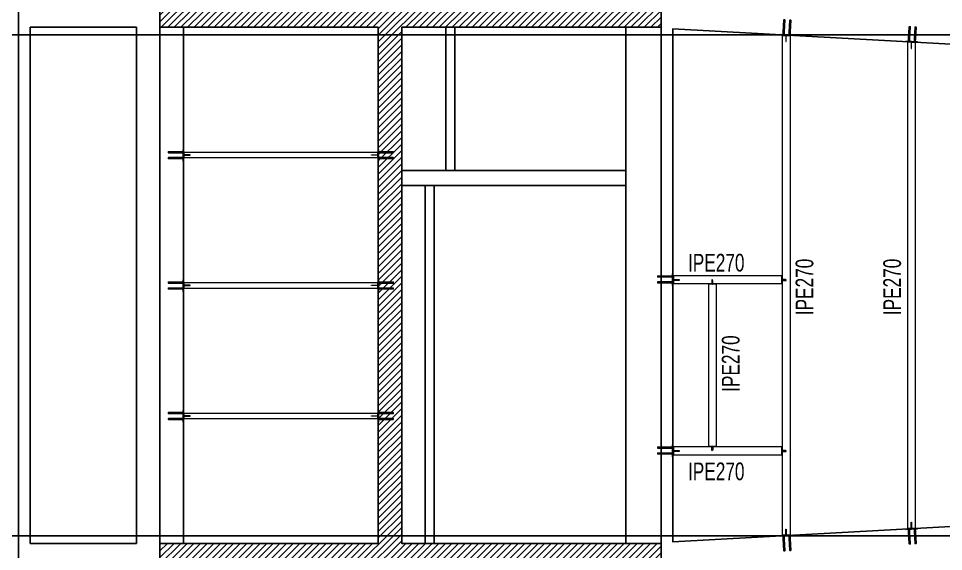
# Model space of a CAD drawing. Header units: millimetres. Extents: x -6598 to 74598, y -11659 to 33736.
# Drawn here: x 6100 to 21791, y 8234 to 17280 of the extents above; entities that cross this region are included whole.
import ezdxf

# ---------------------------------------------------------------- set-up
doc = ezdxf.new("R2010")
doc.units = ezdxf.units.MM
for name, color, linetype, lineweight in [('E_TEXTO', 3, 'Continuous', 9), ('E_VIGAS-1', 31, 'Continuous', 25), ('HCB-VIGAS', 4, 'Continuous', 15), ('HCB_VIGAS', 4, 'Continuous', 15)]:
    doc.layers.add(name, color=color, linetype=linetype, lineweight=lineweight)
for name, color, linetype in [('HCB-ACH_PANT', 253, 'Continuous'), ('HCB-EJES', 1, 'Continuous'), ('HCB-PLATINAS', 5, 'Continuous'), ('HCB_PANTALLAS', 6, 'Continuous')]:
    doc.layers.add(name, color=color, linetype=linetype)
doc.styles.add('Arial Narrow_1', font='', dxfattribs={"width": 0.85, "height": 0.3})
doc.styles.get('Arial Narrow_1').set_extended_font_data('Arial Narrow')

msp = doc.modelspace()

# ---------------------------------------------------------------- hatches: boundary and pattern name
at = {"layer": 'HCB-ACH_PANT'}
h = msp.add_hatch(dxfattribs=at)
h.set_pattern_fill('ANSI31', color=256, scale=25)
h.set_pattern_definition([(45, (-21179.4, -55448.73), (-56.1266, 56.1266), [])])
h.paths.add_polyline_path([(8500.2, 8370.2), (8500.2, 7870.2), (17000.2, 7870.2), (17000.2, 8370.2), (12600.2, 8370.2), (12600.2, 17130.2), (17000.2, 17130.2), (17000.2, 17630.2), (8500.2, 17630.2), (8500.2, 17130.2), (12200.2, 17130.2), (12200.2, 8370.2)])

# ---------------------------------------------------------------- linework, layer by layer
at = {"layer": 'E_VIGAS-1', "color": 30, "true_color": 0xf26722}
for p, q in [((16400.3, 8370.2), (16400.3, 17130.1)), ((12600.2, 14697.8), (16400.2, 14697.9)), ((16400.2, 14447.9), (12600.2, 14447.8))]:
    msp.add_line(p, q, dxfattribs=at)
msp.add_lwpolyline([(61910.1, 26585.6), (6100.1, 26585.6), (6100.1, -1095.8), (61910.1, -1095.9)], close=True, dxfattribs=at)
for points in [[(8100, 8370.1), (6300.1, 8370.1), (6300.1, 17132.5), (8100, 17132.5), (8100, 8370.1)], [(8900.1, 8370.1), (8900, 17127.7), (8900, 17130.1)], [(13500.2, 17127.8), (13500.2, 14697.8), (13350.2, 14697.8), (13350.2, 17127.8)], [(25200.1, 8839), (25200.1, 16663.3), (17200.3, 17106.1), (17200.3, 8397.1), (25200.1, 8839)], [(13000.2, 8367.8), (13000.1, 14447.8), (13150.1, 14447.8), (13150.2, 8367.8)]]:
    msp.add_lwpolyline(points, dxfattribs=at)
at = {"layer": 'HCB-EJES'}
for p, q in [((8500.1, -5780.2), (8500.1, 31280.5)), ((17000.1, -5780.2), (17000.1, 31280.5)), ((-5098.2, 17000), (73098.4, 17000)), ((-5098.2, 8500), (73098.4, 8500))]:
    msp.add_line(p, q, dxfattribs=at)
at = {"layer": 'HCB-PLATINAS', "color": 5}
for points in [[(19076.1, 17009.8), (19079.6, 17008.1), (19083.3, 17009.4), (19085.4, 17010.2), (19088, 17015.7), (19090.1, 17053.1), (19101.4, 17257.3), (19085.4, 17258.2), (19074.1, 17054), (19072, 17016.6), (19074.1, 17010.8)], [(19175.9, 17004.3), (19179.4, 17002.6), (19183.1, 17003.9), (19185.2, 17004.6), (19187.9, 17010.2), (19189.9, 17047.6), (19201.2, 17251.8), (19185.3, 17252.7), (19174, 17048.5), (19171.9, 17011), (19173.9, 17005.3)], [(21201.1, 16892.2), (21204.6, 16890.5), (21208.3, 16891.8), (21210.4, 16892.5), (21213, 16898.1), (21215.1, 16935.5), (21226.4, 17139.7), (21210.4, 17140.6), (21199.1, 16936.4), (21197, 16898.9), (21199.1, 16893.2)], [(21300.9, 16886.7), (21304.4, 16885), (21308.1, 16886.3), (21310.2, 16887), (21312.9, 16892.5), (21314.9, 16930), (21326.2, 17134.2), (21310.3, 17135), (21299, 16930.9), (21296.9, 16893.4), (21298.9, 16887.6)], [(8892.6, 15007.1), (8894.1, 15010.7), (8892.6, 15014.4), (8891.7, 15016.4), (8886.1, 15018.7), (8848.6, 15018.7), (8644.1, 15018.7), (8644.1, 15002.7), (8848.6, 15002.7), (8886.1, 15002.7), (8891.7, 15005.1)], [(8892.6, 14907.1), (8894.1, 14910.7), (8892.6, 14914.4), (8891.7, 14916.4), (8886.1, 14918.7), (8848.6, 14918.7), (8644.1, 14918.7), (8644.1, 14902.7), (8848.6, 14902.7), (8886.1, 14902.7), (8891.7, 14905.1)], [(12207.5, 15007.1), (12206, 15010.7), (12207.5, 15014.4), (12208.4, 15016.4), (12214, 15018.7), (12251.5, 15018.7), (12456, 15018.7), (12456, 15002.7), (12251.5, 15002.7), (12214, 15002.7), (12208.4, 15005.1)], [(12207.5, 14907.1), (12206, 14910.7), (12207.5, 14914.4), (12208.4, 14916.4), (12214, 14918.7), (12251.5, 14918.7), (12456, 14918.7), (12456, 14902.7), (12251.5, 14902.7), (12214, 14902.7), (12208.4, 14905.1)], [(17192.8, 12898), (17194.3, 12901.6), (17192.8, 12905.2), (17191.9, 12907.2), (17186.3, 12909.6), (17148.8, 12909.6), (16944.3, 12909.6), (16944.3, 12893.6), (17148.8, 12893.6), (17186.3, 12893.6), (17191.9, 12895.9)], [(8892.6, 12793.7), (8894.1, 12797.3), (8892.6, 12801), (8891.7, 12803), (8886.1, 12805.3), (8848.6, 12805.3), (8644.1, 12805.3), (8644.1, 12789.3), (8848.6, 12789.3), (8886.1, 12789.3), (8891.7, 12791.7)], [(12207.5, 12793.7), (12206, 12797.3), (12207.5, 12801), (12208.3, 12803), (12214, 12805.3), (12251.5, 12805.3), (12456, 12805.3), (12456, 12789.3), (12251.5, 12789.3), (12214, 12789.3), (12208.3, 12791.7)], [(17192.8, 12798), (17194.3, 12801.6), (17192.8, 12805.2), (17191.9, 12807.2), (17186.3, 12809.6), (17148.8, 12809.6), (16944.3, 12809.6), (16944.3, 12793.6), (17148.8, 12793.6), (17186.3, 12793.6), (17191.9, 12795.9)], [(8892.6, 12693.7), (8894.1, 12697.3), (8892.6, 12701), (8891.7, 12703), (8886.1, 12705.3), (8848.6, 12705.3), (8644.1, 12705.3), (8644.1, 12689.3), (8848.6, 12689.3), (8886.1, 12689.3), (8891.7, 12691.7)], [(12207.5, 12693.7), (12206, 12697.3), (12207.5, 12701), (12208.3, 12703), (12214, 12705.3), (12251.5, 12705.3), (12456, 12705.3), (12456, 12689.3), (12251.5, 12689.3), (12214, 12689.3), (12208.3, 12691.7)], [(8892.6, 10578.7), (8894.1, 10582.3), (8892.6, 10586), (8891.7, 10588), (8886.1, 10590.3), (8848.6, 10590.3), (8644.1, 10590.3), (8644.1, 10574.3), (8848.6, 10574.3), (8886.1, 10574.3), (8891.7, 10576.7)], [(12207.5, 10578.7), (12206, 10582.3), (12207.5, 10586), (12208.3, 10588), (12214, 10590.3), (12251.5, 10590.3), (12456, 10590.3), (12456, 10574.3), (12251.5, 10574.3), (12214, 10574.3), (12208.3, 10576.7)], [(8892.6, 10478.7), (8894.1, 10482.3), (8892.6, 10486), (8891.7, 10488), (8886.1, 10490.3), (8848.6, 10490.3), (8644.1, 10490.3), (8644.1, 10474.3), (8848.6, 10474.3), (8886.1, 10474.3), (8891.7, 10476.7)], [(12207.5, 10478.7), (12206, 10482.3), (12207.5, 10486), (12208.3, 10488), (12214, 10490.3), (12251.5, 10490.3), (12456, 10490.3), (12456, 10474.3), (12251.5, 10474.3), (12214, 10474.3), (12208.3, 10476.7)], [(17192.8, 9993.8), (17194.3, 9997.4), (17192.8, 10001.1), (17191.9, 10003.1), (17186.3, 10005.4), (17148.8, 10005.4), (16944.3, 10005.4), (16944.3, 9989.4), (17148.8, 9989.4), (17186.3, 9989.4), (17191.9, 9991.8)], [(17192.8, 9893.8), (17194.3, 9897.4), (17192.8, 9901.1), (17191.9, 9903.1), (17186.3, 9905.4), (17148.8, 9905.4), (16944.3, 9905.4), (16944.3, 9889.4), (17148.8, 9889.4), (17186.3, 9889.4), (17191.9, 9891.8)], [(19076.1, 8493.2), (19079.6, 8494.9), (19083.3, 8493.6), (19085.4, 8492.9), (19088, 8487.4), (19090.1, 8449.9), (19101.5, 8245.7), (19085.5, 8244.8), (19074.2, 8449), (19072.1, 8486.5), (19074.1, 8492.3)], [(19175.9, 8498.8), (19179.5, 8500.5), (19183.2, 8499.2), (19185.2, 8498.4), (19187.9, 8492.9), (19190, 8455.5), (19201.4, 8251.3), (19185.4, 8250.4), (19174, 8454.6), (19171.9, 8492), (19173.9, 8497.8)], [(21201.1, 8610.6), (21204.6, 8612.3), (21208.3, 8611), (21210.4, 8610.3), (21213, 8604.7), (21215.1, 8567.3), (21226.5, 8363.1), (21210.5, 8362.2), (21199.1, 8566.4), (21197.1, 8603.9), (21199.1, 8609.6)], [(21300.9, 8616.1), (21304.4, 8617.8), (21308.1, 8616.5), (21310.2, 8615.8), (21312.9, 8610.3), (21315, 8572.9), (21326.3, 8368.7), (21310.4, 8367.8), (21299, 8572), (21296.9, 8609.4), (21298.9, 8615.2)]]:
    msp.add_lwpolyline(points, close=True, dxfattribs=at)
at = {"layer": 'HCB-PLATINAS', "color": 4}
for points in [[(19025.6, 17011.1), (19225.3, 17000.1), (19224.9, 16994.1), (19025.2, 17005.1)], [(21150.6, 16893.5), (21350.3, 16882.4), (21349.9, 16876.5), (21150.2, 16887.5)], [(8894.1, 14856.6), (8894.1, 15056.6), (8900.1, 15056.6), (8900.1, 14856.6)], [(12206, 14856.6), (12206, 15056.6), (12200, 15056.6), (12200, 14856.6)], [(17194.3, 12747.5), (17194.3, 12947.5), (17200.3, 12947.5), (17200.3, 12747.5)], [(8894.1, 12643.2), (8894.1, 12843.2), (8900.1, 12843.2), (8900.1, 12643.2)], [(12206, 12643.2), (12206, 12843.2), (12200, 12843.2), (12200, 12643.2)], [(8894.1, 10428.2), (8894.1, 10628.2), (8900.1, 10628.2), (8900.1, 10428.2)], [(12206, 10428.2), (12206, 10628.2), (12200, 10628.2), (12200, 10428.2)], [(17194.3, 9843.3), (17194.3, 10043.3), (17200.3, 10043.3), (17200.3, 9843.3)], [(19025.6, 8491.9), (19225.3, 8503), (19225, 8509), (19025.3, 8497.9)], [(21150.6, 8609.3), (21350.3, 8620.4), (21349.9, 8626.4), (21150.2, 8615.3)]]:
    msp.add_lwpolyline(points, close=True, dxfattribs=at)
at = {"layer": 'HCB-VIGAS'}
for points in [[(19057.5, 16993.4), (19192.5, 16985.9), (19192.5, 8517.2), (19057.5, 8509.8)], [(19115.8, 17000.1), (19115.8, 16889.6), (19121.8, 16889.6), (19121.8, 16999.8)], [(21182.5, 8627.1), (21317.5, 8634.6), (21317.5, 16868.3), (21182.5, 16875.8)], [(21240.8, 16882.5), (21240.8, 16772), (21246.8, 16772), (21246.8, 16882.2)], [(17210.3, 12780.2), (19047.6, 12780.2), (19047.6, 12915.2), (17210.3, 12915.2)], [(17200.3, 12844.4), (17200.3, 12838.4), (17310.3, 12838.4), (17310.3, 12844.4)], [(17807.7, 10021), (17942.7, 10021), (17942.7, 12770.1), (17807.7, 12770.1)], [(17872.1, 12844.4), (17862.1, 12844.4), (17862.1, 12780.2), (17872.1, 12780.2)], [(17872.1, 12770.1), (17878.3, 12770.1), (17878.3, 12834.4), (17872.1, 12834.4)], [(19047.6, 12850.8), (19047.6, 12844.6), (19111.8, 12844.6), (19111.8, 12850.8)], [(19121.7, 12834.6), (19121.7, 12844.6), (19057.5, 12844.6), (19057.5, 12834.6)], [(17200.3, 9940.2), (17200.3, 9934.2), (17310.3, 9934.2), (17310.3, 9940.2)], [(17210.2, 9876), (19047.5, 9876.1), (19047.5, 10011.1), (17210.2, 10011)], [(17872.1, 9946.8), (17862.1, 9946.8), (17862.1, 10011), (17872.1, 10011)], [(17872.1, 10021), (17878.3, 10021), (17878.3, 9956.7), (17872.1, 9956.7)], [(19047.5, 9946.7), (19047.5, 9940.5), (19111.7, 9940.5), (19111.7, 9946.7)], [(19121.7, 9930.5), (19121.7, 9940.5), (19057.5, 9940.5), (19057.5, 9930.5)], [(21241, 8620.3), (21240.9, 8730.8), (21246.9, 8730.8), (21246.9, 8620.7)], [(19116, 8502.9), (19116, 8613.5), (19122, 8613.5), (19122, 8503.3)]]:
    msp.add_lwpolyline(points, close=True, dxfattribs=at)
for points in [[(19057.6, 8509.7), (19192.6, 8517.2)], [(19057.6, 8499.7), (19057.6, 8500)], [(19057.6, 8499.7), (19057.6, 8499.7)], [(21182.6, 8617.1), (21182.6, 8617.1)]]:
    msp.add_lwpolyline(points, dxfattribs=at)
at = {"layer": 'HCB_PANTALLAS'}
msp.add_lwpolyline([(8500.2, 8370.2), (8500.2, 7870.2), (17000.2, 7870.2), (17000.2, 8370.2), (12600.2, 8370.2), (12600.2, 17130.2), (17000.2, 17130.2), (17000.2, 17630.2), (8500.2, 17630.2), (8500.2, 17130.2), (12200.2, 17130.2), (12200.2, 8370.2)], close=True, dxfattribs=at)
at = {"layer": 'HCB_VIGAS'}
for points in [[(8900.1, 14965.7), (8900.1, 14959.7), (8910.1, 14959.7), (9010.1, 14959.7), (9010.1, 14965.7), (8910.1, 14965.7)], [(12190.2, 14912.7), (8910.3, 14912.7), (8910.3, 15012.7), (12190.2, 15012.7)], [(12200, 14965.7), (12200, 14959.7), (12190, 14959.7), (12090, 14959.7), (12090, 14965.7), (12190, 14965.7)], [(8900.1, 12752.3), (8900.1, 12746.3), (8910.1, 12746.3), (9010.1, 12746.3), (9010.1, 12752.3), (8910.1, 12752.3)], [(12190.2, 12699.3), (8910.3, 12699.3), (8910.3, 12799.3), (12190.2, 12799.3)], [(12200, 12752.3), (12200, 12746.3), (12190, 12746.3), (12090, 12746.3), (12090, 12752.3), (12190, 12752.3)], [(8900.1, 10537.3), (8900.1, 10531.3), (8910.1, 10531.3), (9010.1, 10531.3), (9010.1, 10537.3), (8910.1, 10537.3)], [(12190.2, 10484.3), (8910.3, 10484.3), (8910.3, 10584.3), (12190.2, 10584.3)], [(12200, 10537.3), (12200, 10531.3), (12190, 10531.3), (12090, 10531.3), (12090, 10537.3), (12190, 10537.3)]]:
    msp.add_lwpolyline(points, close=True, dxfattribs=at)

# ---------------------------------------------------------------- texts
at = {"layer": 'E_TEXTO', "insert": (17457.3, 13285.8), "char_height": 300, "width": 1206.139, "attachment_point": 1, "style": 'Arial Narrow_1'}
msp.add_mtext('IPE270', dxfattribs=at)
at = {"layer": 'E_TEXTO', "char_height": 300, "width": 1206.139, "attachment_point": 1, "style": 'Arial Narrow_1'}
for insert, rotation in [((19283, 12244.7), 90), ((20770.3, 12245.1), 90), ((18031.3, 10944), 90), ((17457.3, 9743.9), 0.0001)]:
    msp.add_mtext('IPE270', dxfattribs=dict(at, insert=insert, rotation=rotation))

doc.saveas('drawing.dxf')
